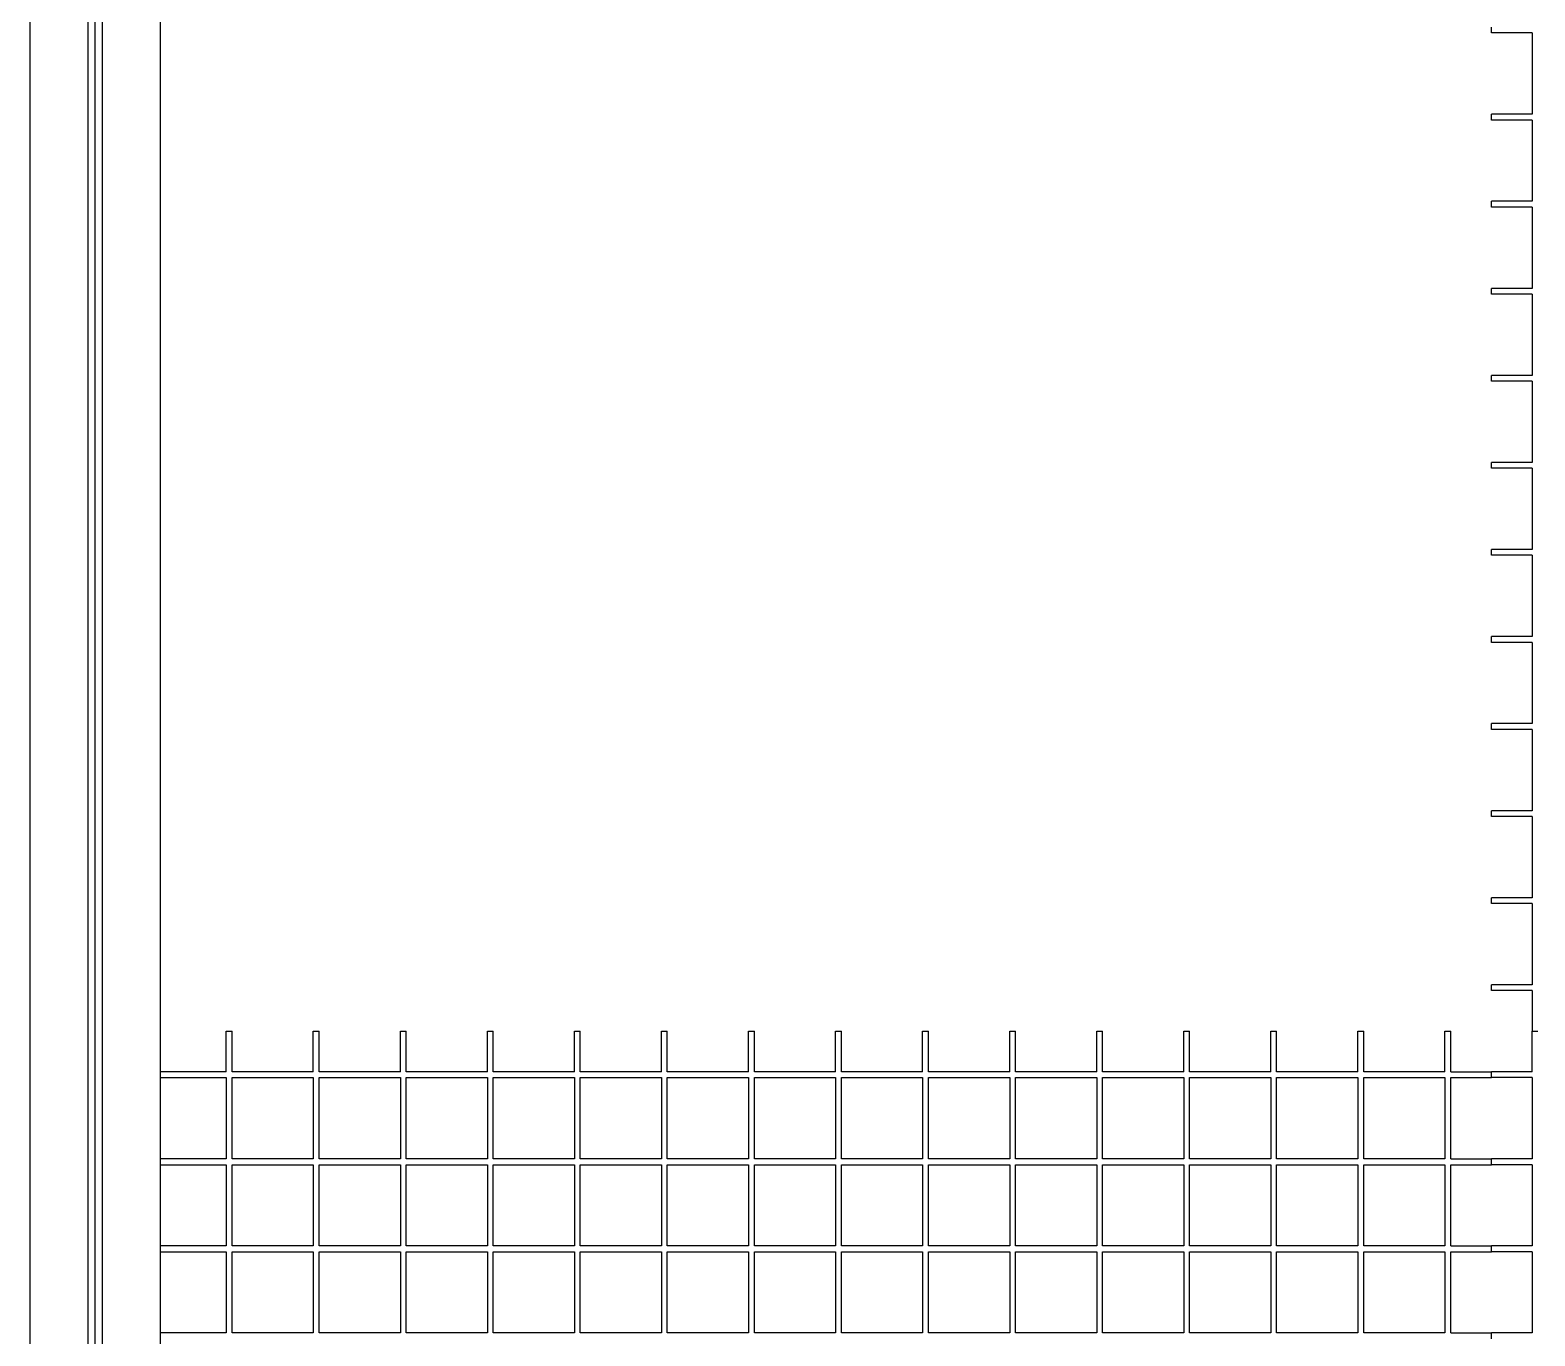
# Model space of a CAD drawing. Header units: millimetres. Extents: x -2042 to 12482, y -7966 to 2297.
# Drawn here: x 3087 to 3733, y -1353 to -793 of the extents above; entities that cross this region are included whole.
import ezdxf

# ---------------------------------------------------------------- set-up
doc = ezdxf.new("R2010")
doc.units = ezdxf.units.MM

msp = doc.modelspace()

# ---------------------------------------------------------------- linework, layer by layer
at = {"linetype": 'Continuous'}
for p, q in [((3086.73, -1794.01), (3086.73, 1500.51)), ((3111.64, -1794.01), (3111.64, 1500.51)), ((3114.63, -1794.01), (3114.63, 1500.51)), ((3117.62, 1500.51), (3117.62, -1794.01)), ((3142.54, 1500.51), (3142.54, -1794.01)), ((3714.14, -793.84), (3714.14, -791.35)), ((3731.58, -793.84), (3714.14, -793.84)), ((3731.58, -793.84), (3731.58, -828.73)), ((3731.58, -828.73), (3714.14, -828.73)), ((3714.14, -831.22), (3714.14, -828.73)), ((3731.58, -831.22), (3714.14, -831.22)), ((3731.58, -831.22), (3731.58, -866.1)), ((3731.58, -866.1), (3714.14, -866.1)), ((3714.14, -868.59), (3714.14, -866.1)), ((3731.58, -868.59), (3714.14, -868.59)), ((3731.58, -868.59), (3731.58, -903.48)), ((3731.58, -903.48), (3714.14, -903.48)), ((3714.14, -905.97), (3714.14, -903.48)), ((3731.58, -905.97), (3714.14, -905.97)), ((3731.58, -905.97), (3731.58, -940.85)), ((3731.58, -940.85), (3714.14, -940.85)), ((3714.14, -943.34), (3714.14, -940.85)), ((3731.58, -943.34), (3714.14, -943.34)), ((3731.58, -943.34), (3731.58, -978.23)), ((3731.58, -978.23), (3714.14, -978.23)), ((3714.14, -980.72), (3714.14, -978.23)), ((3731.58, -980.72), (3714.14, -980.72)), ((3731.58, -980.72), (3731.58, -1015.6)), ((3731.58, -1015.6), (3714.14, -1015.6)), ((3714.14, -1018.09), (3714.14, -1015.6)), ((3731.58, -1018.09), (3714.14, -1018.09)), ((3731.58, -1018.09), (3731.58, -1052.98)), ((3731.58, -1052.98), (3714.14, -1052.98)), ((3714.14, -1055.47), (3714.14, -1052.98)), ((3731.58, -1055.47), (3714.14, -1055.47)), ((3731.58, -1055.47), (3731.58, -1090.35)), ((3731.58, -1090.35), (3714.14, -1090.35)), ((3714.14, -1092.84), (3714.14, -1090.35)), ((3731.58, -1092.84), (3714.14, -1092.84)), ((3731.58, -1092.84), (3731.58, -1127.73)), ((3731.58, -1127.73), (3714.14, -1127.73)), ((3714.14, -1130.22), (3714.14, -1127.73)), ((3731.58, -1130.22), (3714.14, -1130.22)), ((3731.58, -1130.22), (3731.58, -1165.1)), ((3731.58, -1165.1), (3714.14, -1165.1)), ((3714.14, -1167.6), (3714.14, -1165.1)), ((3731.58, -1167.6), (3714.14, -1167.6)), ((3731.58, -1167.6), (3731.58, -1202.48)), ((3731.58, -1202.48), (3714.14, -1202.48)), ((3714.14, -1204.97), (3714.14, -1202.48)), ((3731.58, -1204.97), (3714.14, -1204.97)), ((3731.58, -1204.97), (3731.58, -1222.41)), ((3170.95, -1222.41), (3173.44, -1222.41)), ((3170.95, -1239.85), (3170.95, -1222.41)), ((3173.44, -1239.85), (3173.44, -1222.41)), ((3208.32, -1239.85), (3208.32, -1222.41)), ((3208.32, -1222.41), (3210.81, -1222.41)), ((3210.81, -1239.85), (3210.81, -1222.41)), ((3245.7, -1222.41), (3248.19, -1222.41)), ((3245.7, -1239.85), (3245.7, -1222.41)), ((3248.19, -1239.85), (3248.19, -1222.41)), ((3283.07, -1239.85), (3283.07, -1222.41)), ((3283.07, -1222.41), (3285.57, -1222.41)), ((3285.57, -1239.85), (3285.57, -1222.41)), ((3320.45, -1239.85), (3320.45, -1222.41)), ((3320.45, -1222.41), (3322.94, -1222.41)), ((3322.94, -1239.85), (3322.94, -1222.41)), ((3357.82, -1222.41), (3360.32, -1222.41)), ((3357.82, -1239.85), (3357.82, -1222.41)), ((3360.32, -1239.85), (3360.32, -1222.41)), ((3395.2, -1239.85), (3395.2, -1222.41)), ((3395.2, -1222.41), (3397.69, -1222.41)), ((3397.69, -1239.85), (3397.69, -1222.41)), ((3432.58, -1239.85), (3432.58, -1222.41)), ((3432.58, -1222.41), (3435.07, -1222.41)), ((3435.07, -1239.85), (3435.07, -1222.41)), ((3469.95, -1239.85), (3469.95, -1222.41)), ((3469.95, -1222.41), (3472.44, -1222.41)), ((3472.44, -1239.85), (3472.44, -1222.41)), ((3507.33, -1239.85), (3507.33, -1222.41)), ((3507.33, -1222.41), (3509.82, -1222.41)), ((3509.82, -1239.85), (3509.82, -1222.41)), ((3544.7, -1239.85), (3544.7, -1222.41)), ((3544.7, -1222.41), (3547.19, -1222.41)), ((3547.19, -1239.85), (3547.19, -1222.41)), ((3582.08, -1239.85), (3582.08, -1222.41)), ((3582.08, -1222.41), (3584.57, -1222.41)), ((3584.57, -1239.85), (3584.57, -1222.41)), ((3619.45, -1239.85), (3619.45, -1222.41)), ((3619.45, -1222.41), (3621.94, -1222.41)), ((3621.94, -1239.85), (3621.94, -1222.41)), ((3656.83, -1239.85), (3656.83, -1222.41)), ((3656.83, -1222.41), (3659.32, -1222.41)), ((3659.32, -1239.85), (3659.32, -1222.41)), ((3694.2, -1239.85), (3694.2, -1222.41)), ((3694.2, -1222.41), (3696.69, -1222.41)), ((3696.69, -1239.85), (3696.69, -1222.41)), ((3731.58, -1239.85), (3731.58, -1222.41)), ((3731.58, -1222.41), (3734.07, -1222.41)), ((3170.95, -1239.85), (3142.54, -1239.85)), ((3208.32, -1239.85), (3173.44, -1239.85)), ((3245.7, -1239.85), (3210.81, -1239.85)), ((3283.07, -1239.85), (3248.19, -1239.85)), ((3320.45, -1239.85), (3285.57, -1239.85)), ((3357.82, -1239.85), (3322.94, -1239.85)), ((3395.2, -1239.85), (3360.32, -1239.85)), ((3432.58, -1239.85), (3397.69, -1239.85)), ((3469.95, -1239.85), (3435.07, -1239.85)), ((3507.33, -1239.85), (3472.44, -1239.85)), ((3544.7, -1239.85), (3509.82, -1239.85)), ((3582.08, -1239.85), (3547.19, -1239.85)), ((3619.45, -1239.85), (3584.57, -1239.85)), ((3656.83, -1239.85), (3621.94, -1239.85)), ((3694.2, -1239.85), (3659.32, -1239.85)), ((3696.69, -1239.85), (3714.14, -1239.85)), ((3731.58, -1239.85), (3714.14, -1239.85)), ((3714.14, -1242.35), (3714.14, -1239.85)), ((3142.54, -1242.35), (3170.95, -1242.35)), ((3170.95, -1242.35), (3170.95, -1277.23)), ((3173.44, -1277.23), (3173.44, -1242.35)), ((3173.44, -1242.35), (3208.32, -1242.35)), ((3208.32, -1242.35), (3208.32, -1277.23)), ((3210.81, -1277.23), (3210.81, -1242.35)), ((3210.81, -1242.35), (3245.7, -1242.35)), ((3245.7, -1242.35), (3245.7, -1277.23)), ((3248.19, -1277.23), (3248.19, -1242.35)), ((3248.19, -1242.35), (3283.07, -1242.35)), ((3283.07, -1242.35), (3283.07, -1277.23)), ((3285.57, -1277.23), (3285.57, -1242.35)), ((3285.57, -1242.35), (3320.45, -1242.35)), ((3320.45, -1242.35), (3320.45, -1277.23)), ((3322.94, -1277.23), (3322.94, -1242.35)), ((3322.94, -1242.35), (3357.82, -1242.35)), ((3357.82, -1242.35), (3357.82, -1277.23)), ((3360.32, -1277.23), (3360.32, -1242.35)), ((3360.32, -1242.35), (3395.2, -1242.35)), ((3395.2, -1242.35), (3395.2, -1277.23)), ((3397.69, -1277.23), (3397.69, -1242.35)), ((3397.69, -1242.35), (3432.58, -1242.35)), ((3432.58, -1242.35), (3432.58, -1277.23)), ((3435.07, -1277.23), (3435.07, -1242.35)), ((3435.07, -1242.35), (3469.95, -1242.35)), ((3469.95, -1242.35), (3469.95, -1277.23)), ((3472.44, -1277.23), (3472.44, -1242.35)), ((3472.44, -1242.35), (3507.33, -1242.35)), ((3507.33, -1242.35), (3507.33, -1277.23)), ((3509.82, -1277.23), (3509.82, -1242.35)), ((3509.82, -1242.35), (3544.7, -1242.35)), ((3544.7, -1242.35), (3544.7, -1277.23)), ((3547.19, -1277.23), (3547.19, -1242.35)), ((3547.19, -1242.35), (3582.08, -1242.35)), ((3582.08, -1242.35), (3582.08, -1277.23)), ((3584.57, -1277.23), (3584.57, -1242.35)), ((3584.57, -1242.35), (3619.45, -1242.35)), ((3619.45, -1242.35), (3619.45, -1277.23)), ((3621.94, -1277.23), (3621.94, -1242.35)), ((3621.94, -1242.35), (3656.83, -1242.35)), ((3656.83, -1242.35), (3656.83, -1277.23)), ((3659.32, -1277.23), (3659.32, -1242.35)), ((3659.32, -1242.35), (3694.2, -1242.35)), ((3694.2, -1242.35), (3694.2, -1277.23)), ((3696.69, -1242.35), (3714.14, -1242.35)), ((3696.69, -1277.23), (3696.69, -1242.35)), ((3731.58, -1242.35), (3714.14, -1242.35)), ((3731.58, -1242.35), (3731.58, -1277.23)), ((3170.95, -1277.23), (3142.54, -1277.23)), ((3208.32, -1277.23), (3173.44, -1277.23)), ((3245.7, -1277.23), (3210.81, -1277.23)), ((3283.07, -1277.23), (3248.19, -1277.23)), ((3320.45, -1277.23), (3285.57, -1277.23)), ((3357.82, -1277.23), (3322.94, -1277.23)), ((3395.2, -1277.23), (3360.32, -1277.23)), ((3432.58, -1277.23), (3397.69, -1277.23)), ((3469.95, -1277.23), (3435.07, -1277.23)), ((3507.33, -1277.23), (3472.44, -1277.23)), ((3544.7, -1277.23), (3509.82, -1277.23)), ((3582.08, -1277.23), (3547.19, -1277.23)), ((3619.45, -1277.23), (3584.57, -1277.23)), ((3656.83, -1277.23), (3621.94, -1277.23)), ((3694.2, -1277.23), (3659.32, -1277.23)), ((3696.69, -1277.23), (3714.14, -1277.23)), ((3731.58, -1277.23), (3714.14, -1277.23)), ((3714.14, -1279.72), (3714.14, -1277.23)), ((3142.54, -1279.72), (3170.95, -1279.72)), ((3170.95, -1279.72), (3170.95, -1314.61)), ((3173.44, -1314.61), (3173.44, -1279.72)), ((3173.44, -1279.72), (3208.32, -1279.72)), ((3208.32, -1279.72), (3208.32, -1314.61)), ((3210.81, -1314.61), (3210.81, -1279.72)), ((3210.81, -1279.72), (3245.7, -1279.72)), ((3245.7, -1279.72), (3245.7, -1314.61)), ((3248.19, -1314.61), (3248.19, -1279.72)), ((3248.19, -1279.72), (3283.07, -1279.72)), ((3283.07, -1279.72), (3283.07, -1314.61)), ((3285.57, -1314.61), (3285.57, -1279.72)), ((3285.57, -1279.72), (3320.45, -1279.72)), ((3320.45, -1279.72), (3320.45, -1314.61)), ((3322.94, -1314.61), (3322.94, -1279.72)), ((3322.94, -1279.72), (3357.82, -1279.72)), ((3357.82, -1279.72), (3357.82, -1314.61)), ((3360.32, -1314.61), (3360.32, -1279.72)), ((3360.32, -1279.72), (3395.2, -1279.72)), ((3395.2, -1279.72), (3395.2, -1314.61)), ((3397.69, -1314.61), (3397.69, -1279.72)), ((3397.69, -1279.72), (3432.58, -1279.72)), ((3432.58, -1279.72), (3432.58, -1314.61)), ((3435.07, -1314.61), (3435.07, -1279.72)), ((3435.07, -1279.72), (3469.95, -1279.72)), ((3469.95, -1279.72), (3469.95, -1314.61)), ((3472.44, -1314.61), (3472.44, -1279.72)), ((3472.44, -1279.72), (3507.33, -1279.72)), ((3507.33, -1279.72), (3507.33, -1314.61)), ((3509.82, -1314.61), (3509.82, -1279.72)), ((3509.82, -1279.72), (3544.7, -1279.72)), ((3544.7, -1279.72), (3544.7, -1314.61)), ((3547.19, -1314.61), (3547.19, -1279.72)), ((3547.19, -1279.72), (3582.08, -1279.72)), ((3582.08, -1279.72), (3582.08, -1314.61)), ((3584.57, -1314.61), (3584.57, -1279.72)), ((3584.57, -1279.72), (3619.45, -1279.72)), ((3619.45, -1279.72), (3619.45, -1314.61)), ((3621.94, -1314.61), (3621.94, -1279.72)), ((3621.94, -1279.72), (3656.83, -1279.72)), ((3656.83, -1279.72), (3656.83, -1314.61)), ((3659.32, -1314.61), (3659.32, -1279.72)), ((3659.32, -1279.72), (3694.2, -1279.72)), ((3694.2, -1279.72), (3694.2, -1314.61)), ((3696.69, -1279.72), (3714.14, -1279.72)), ((3696.69, -1314.61), (3696.69, -1279.72)), ((3731.58, -1279.72), (3714.14, -1279.72)), ((3731.58, -1279.72), (3731.58, -1314.61)), ((3170.95, -1314.61), (3142.54, -1314.61)), ((3142.54, -1317.1), (3170.95, -1317.1)), ((3170.95, -1317.1), (3170.95, -1351.98)), ((3208.32, -1314.61), (3173.44, -1314.61)), ((3173.44, -1351.98), (3173.44, -1317.1)), ((3173.44, -1317.1), (3208.32, -1317.1)), ((3208.32, -1317.1), (3208.32, -1351.98)), ((3245.7, -1314.61), (3210.81, -1314.61)), ((3210.81, -1351.98), (3210.81, -1317.1)), ((3210.81, -1317.1), (3245.7, -1317.1)), ((3245.7, -1317.1), (3245.7, -1351.98)), ((3283.07, -1314.61), (3248.19, -1314.61)), ((3248.19, -1351.98), (3248.19, -1317.1)), ((3248.19, -1317.1), (3283.07, -1317.1)), ((3283.07, -1317.1), (3283.07, -1351.98)), ((3320.45, -1314.61), (3285.57, -1314.61)), ((3285.57, -1351.98), (3285.57, -1317.1)), ((3285.57, -1317.1), (3320.45, -1317.1)), ((3320.45, -1317.1), (3320.45, -1351.98)), ((3357.82, -1314.61), (3322.94, -1314.61)), ((3322.94, -1351.98), (3322.94, -1317.1)), ((3322.94, -1317.1), (3357.82, -1317.1)), ((3357.82, -1317.1), (3357.82, -1351.98)), ((3395.2, -1314.61), (3360.32, -1314.61)), ((3360.32, -1351.98), (3360.32, -1317.1)), ((3360.32, -1317.1), (3395.2, -1317.1)), ((3395.2, -1317.1), (3395.2, -1351.98)), ((3432.58, -1314.61), (3397.69, -1314.61)), ((3397.69, -1351.98), (3397.69, -1317.1)), ((3397.69, -1317.1), (3432.58, -1317.1)), ((3432.58, -1317.1), (3432.58, -1351.98)), ((3469.95, -1314.61), (3435.07, -1314.61)), ((3435.07, -1351.98), (3435.07, -1317.1)), ((3435.07, -1317.1), (3469.95, -1317.1)), ((3469.95, -1317.1), (3469.95, -1351.98)), ((3507.33, -1314.61), (3472.44, -1314.61)), ((3472.44, -1351.98), (3472.44, -1317.1)), ((3472.44, -1317.1), (3507.33, -1317.1)), ((3507.33, -1317.1), (3507.33, -1351.98)), ((3544.7, -1314.61), (3509.82, -1314.61)), ((3509.82, -1351.98), (3509.82, -1317.1)), ((3509.82, -1317.1), (3544.7, -1317.1)), ((3544.7, -1317.1), (3544.7, -1351.98)), ((3582.08, -1314.61), (3547.19, -1314.61)), ((3547.19, -1351.98), (3547.19, -1317.1)), ((3547.19, -1317.1), (3582.08, -1317.1)), ((3582.08, -1317.1), (3582.08, -1351.98)), ((3619.45, -1314.61), (3584.57, -1314.61)), ((3584.57, -1351.98), (3584.57, -1317.1)), ((3584.57, -1317.1), (3619.45, -1317.1)), ((3619.45, -1317.1), (3619.45, -1351.98)), ((3656.83, -1314.61), (3621.94, -1314.61)), ((3621.94, -1351.98), (3621.94, -1317.1)), ((3621.94, -1317.1), (3656.83, -1317.1)), ((3656.83, -1317.1), (3656.83, -1351.98)), ((3694.2, -1314.61), (3659.32, -1314.61)), ((3659.32, -1351.98), (3659.32, -1317.1)), ((3659.32, -1317.1), (3694.2, -1317.1)), ((3694.2, -1317.1), (3694.2, -1351.98)), ((3696.69, -1314.61), (3714.14, -1314.61)), ((3696.69, -1317.1), (3714.14, -1317.1)), ((3696.69, -1351.98), (3696.69, -1317.1)), ((3731.58, -1314.61), (3714.14, -1314.61)), ((3714.14, -1317.1), (3714.14, -1314.61)), ((3731.58, -1317.1), (3714.14, -1317.1)), ((3731.58, -1317.1), (3731.58, -1351.98)), ((3170.95, -1351.98), (3142.54, -1351.98)), ((3208.32, -1351.98), (3173.44, -1351.98)), ((3245.7, -1351.98), (3210.81, -1351.98)), ((3283.07, -1351.98), (3248.19, -1351.98)), ((3320.45, -1351.98), (3285.57, -1351.98)), ((3357.82, -1351.98), (3322.94, -1351.98)), ((3395.2, -1351.98), (3360.32, -1351.98)), ((3432.58, -1351.98), (3397.69, -1351.98)), ((3469.95, -1351.98), (3435.07, -1351.98)), ((3507.33, -1351.98), (3472.44, -1351.98)), ((3544.7, -1351.98), (3509.82, -1351.98)), ((3582.08, -1351.98), (3547.19, -1351.98)), ((3619.45, -1351.98), (3584.57, -1351.98)), ((3656.83, -1351.98), (3621.94, -1351.98)), ((3694.2, -1351.98), (3659.32, -1351.98)), ((3696.69, -1351.98), (3714.14, -1351.98)), ((3731.58, -1351.98), (3714.14, -1351.98)), ((3714.14, -1354.47), (3714.14, -1351.98))]:
    msp.add_line(p, q, dxfattribs=at)

doc.saveas('drawing.dxf')
